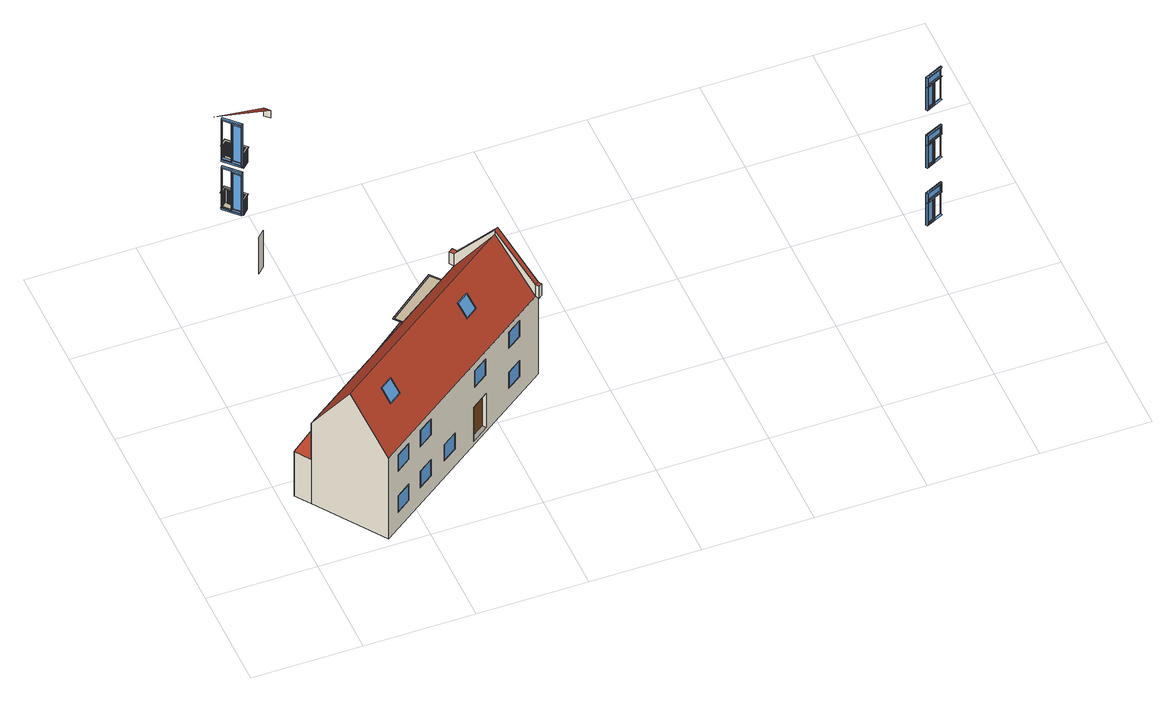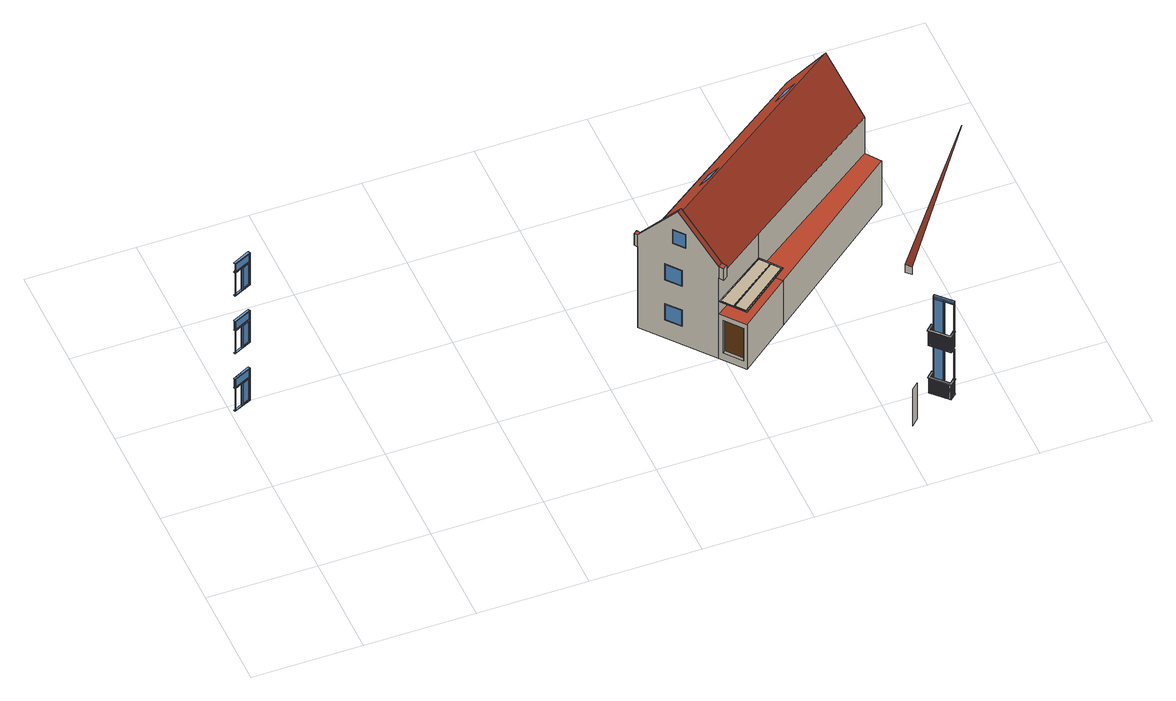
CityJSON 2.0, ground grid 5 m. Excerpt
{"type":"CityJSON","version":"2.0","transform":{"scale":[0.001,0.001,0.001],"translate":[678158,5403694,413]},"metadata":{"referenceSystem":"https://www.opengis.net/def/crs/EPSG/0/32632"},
"CityObjects":{
"building1":{"type":"Building","attributes":{"measuredHeight":13.37},"children":["building1-1","building1-2"],"geometry":[{"type":"MultiSurface","lod":"3","boundaries":[[[0,1,2]],[[3,4,5,6],[7,8,9,10]],[[11,12,13,14]],[[15,6,5,16]],[[17,18,19,20]],[[21,4,3,22]],[[23,24,25,26]],[[27,28,29,30]],[[31,32,33,34],[35,25,24,36,37,23,26,38]],[[39,40,41,42],[43,29,28,44,45,27,30,46]],[[24,23,47,48]],[[28,27,49,50]],[[26,25,51,52]],[[30,29,53,54]],[[55,56,57,58]],[[59,8,9,60]],[[61,32,31,62]],[[63,34,33,64]],[[65,40,39,66]],[[67,42,41,68]],[[69,70,71,72]],[[73,74,75,76]],[[20,19,12,11]],[[22,3,6,15]],[[77,78,79,80]],[[81,82,83,84]],[[11,77,80,20]],[[15,81,84,22]],[[62,61,64,63],[14,17,20,80,85,86,77,11]],[[66,65,68,67],[16,21,22,84,87,88,81,15]],[[89,38,26,52]],[[90,46,30,54]],[[51,25,35,91]],[[53,29,43,92]],[[91,93,72,69,94,89,52,51]],[[92,95,76,73,96,90,54,53]],[[72,71,97,93]],[[69,94,98,70]],[[76,75,99,95]],[[73,96,100,74]],[[101,102,79,78],[70,98,97,71]],[[103,104,83,82],[74,100,99,75]],[[71,70,98,97]],[[75,74,100,99]],[[86,101,78,77]],[[88,103,82,81]],[[80,79,102,85]],[[84,83,104,87]],[[91,35,38,89,94,93]],[[92,43,46,90,96,95]],[[94,93,97,98]],[[96,95,99,100]],[[32,61,64,33]],[[40,65,68,41]],[[85,102,101,86]],[[87,104,103,88]],[[105,106,107,108]],[[0,2,109,110]]],"semantics":{"surfaces":[{"type":"RoofSurface","materialUncertainty":1},{"type":"Window","frameMaterialClass":"Plastic","paneMaterialClass":"Glass","frameMaterialUncertainty":0.3},{"type":"WallSurface"},{"type":"WallSurface","klumMaterialClass":"Plaster","klumMaterialIndex":"I002"}],"values":[0,1,1,1,1,1,1,1,1,1,1,1,1,1,1,1,1,1,1,1,1,1,1,1,1,1,1,1,1,1,1,1,1,1,1,1,1,1,1,1,1,1,1,1,1,1,1,1,1,1,1,1,1,1,1,1,2,3]}}]},
"building1-1":{"type":"BuildingInstallation","attributes":{"materialClass":"Metal","materialName":"Steel","materialUncertainty":0.3,"relationToConstruction":"outside"},"parents":["building1"],"geometry":[{"type":"MultiSurface","lod":"3","boundaries":[[[111,112,113,114]],[[115,116,117,118]],[[119,120,121,122]],[[116,123,124,115]],[[125,126,127,128]],[[129,117,118,130]],[[123,124,130,129]],[[131,132,133,134]],[[135,131,132,136]],[[137,138,139,140]],[[141,142,137,138]],[[143,144,145,146]],[[147,148,149,150]],[[151,152,153,154]],[[155,135,136,115,124,120,119,156,157,158,159,160,161,162,163,164,165,166,167,168,169,170,171,172,173,174,175]],[[176,177,143,144]],[[178,179,180,181,182,183,184,185,186,187,188,189,190,191,192,193,194,195,196,197,198,131,135,155,199]],[[200,201,202,203]],[[174,204,205,148,147,206,207,208,209,210,211,212,213,214,215,216,217,218,219,220,221,222,223,151,154,175]],[[177,205,146,143]],[[151,223,224,225,222,221,226,227,220,219,228,229,218,217,230,231,216,215,232,233,214,213,234,235,212,211,236,237,210,209,238,239,208,207,240,241,206,147,242,243,148,205,177,176,204,174,173,244,245,172,171,246,247,170,169,142,141,168,167,248,249,166,165,250,251,164,163,252,253,162,161,254,255,160,159,256,257,158,157,258,259,156,119,260,261,120,124,123,116,115,136,132,131,198,262,263,197,196,264,265,195,194,266,267,193,192,268,269,191,190,270,271,189,188,272,273,187,186,274,275,185,184,276,277,183,182,278,279,181,180,280,281,179,178,152]],[[152,178,199,153]],[[176,177,205,204]],[[175,154,153,199,155]],[[204,176,144,145]],[[229,228,219,218]],[[222,225,282,283]],[[229,228,284,285]],[[227,226,286,287]],[[225,224,288,282]],[[116,123,129,117]],[[289,290,291,292]],[[284,285,293,294]],[[219,218,293,294]],[[224,223,295,288]],[[227,226,221,220]],[[240,207,203,200]],[[218,229,285,293]],[[211,210,296,297]],[[225,224,223,222]],[[226,221,298,286]],[[231,230,217,216]],[[288,282,283,295]],[[299,300,301,302]],[[135,131,134,303]],[[228,219,294,284]],[[231,230,304,305]],[[295,223,222,283]],[[221,220,306,298]],[[230,217,307,304]],[[290,289,302,301,308],[282,288,295,283],[285,284,294,293],[287,286,298,306],[305,304,307,309],[310,311,312,313],[314,315,316,317],[318,319,297,296],[320,321,322,323],[201,200,203,202],[324,325,150,149],[144,143,146,145]],[[243,242,147,148]],[[286,287,306,298]],[[213,212,317,316]],[[239,238,209,208]],[[304,305,309,307]],[[206,241,201,202]],[[233,232,311,310]],[[235,234,213,212]],[[302,289,292,299]],[[236,211,297,319]],[[238,209,322,321]],[[207,206,202,203]],[[210,237,318,296]],[[212,235,314,317]],[[214,233,310,313]],[[215,214,313,312]],[[205,204,145,146]],[[241,240,200,201]],[[239,238,321,320]],[[217,216,309,307]],[[235,234,315,314]],[[209,208,323,322]],[[216,231,305,309]],[[319,318,296,297]],[[242,147,150,325]],[[243,242,325,324]],[[220,227,287,306]],[[237,236,211,210]],[[233,232,215,214]],[[234,213,316,315]],[[208,239,320,323]],[[232,215,312,311]],[[237,236,319,318]],[[325,324,149,150]],[[321,320,323,322]],[[241,240,207,206]],[[311,310,313,312]],[[315,314,317,316]],[[148,243,324,149]],[[326,301,300,327]],[[161,160,328,329]],[[253,252,330,331]],[[250,165,332,333]],[[249,248,334,335]],[[252,163,336,330]],[[164,251,337,338]],[[173,172,339,340]],[[169,168,139,140]],[[249,248,167,166]],[[168,141,138,139]],[[341,342,343,344]],[[248,167,345,334]],[[170,247,342,343]],[[258,157,128,125]],[[244,173,340,346]],[[346,347,339,340]],[[261,260,348,349]],[[259,258,125,126]],[[251,250,333,337]],[[163,162,350,336]],[[160,255,351,328]],[[333,337,338,332]],[[254,161,329,352]],[[255,254,352,351]],[[156,259,126,127]],[[167,166,353,345]],[[162,253,331,350]],[[257,256,159,158]],[[354,355,356,357]],[[120,261,349,121]],[[255,254,161,160]],[[253,252,163,162]],[[259,258,157,156]],[[261,260,119,120]],[[260,119,122,348]],[[165,164,338,332]],[[334,335,353,345]],[[124,115,118,130]],[[348,349,121,122]],[[166,249,335,353]],[[257,256,354,355]],[[251,250,165,164]],[[256,159,357,354]],[[159,158,356,357]],[[157,156,127,128]],[[158,257,355,356]],[[352,351,328,329]],[[330,331,350,336]],[[245,244,173,172]],[[246,171,344,341]],[[247,246,171,170]],[[245,244,346,347]],[[142,169,140,137]],[[247,246,341,342]],[[171,170,343,344]],[[141,142,169,168]],[[172,245,347,339]],[[136,135,303,358]],[[134,303,358,133]],[[263,262,359,360]],[[184,183,361,362]],[[280,180,363,364]],[[183,277,365,361]],[[279,278,366,367]],[[361,362,368,365]],[[182,181,369,370]],[[371,326,327,372]],[[180,179,281,280]],[[181,279,367,369]],[[180,179,373,363]],[[182,181,279,278]],[[186,185,275,274]],[[184,183,277,276]],[[262,198,374,359]],[[188,187,375,376]],[[267,266,377,378]],[[191,269,379,380]],[[277,276,368,365]],[[281,280,364,381]],[[369,370,366,367]],[[190,189,382,383]],[[185,275,384,385]],[[268,192,386,387]],[[265,264,113,114]],[[179,281,381,373]],[[189,271,388,382]],[[192,191,269,268]],[[269,268,387,379]],[[186,185,385,389]],[[273,272,390,391]],[[373,363,364,381]],[[392,371,372,393]],[[187,273,391,375]],[[278,182,370,366]],[[193,267,378,394]],[[266,194,395,377]],[[197,263,360,396]],[[132,136,358,133]],[[276,184,362,368]],[[198,197,396,374]],[[275,274,397,384]],[[272,188,376,390]],[[196,195,111,112]],[[195,265,114,111]],[[270,190,383,398]],[[188,187,273,272]],[[274,186,389,397]],[[264,196,112,113]],[[194,193,267,266]],[[382,383,398,388]],[[192,191,380,386]],[[396,374,359,360]],[[194,193,394,395]],[[380,386,387,379]],[[375,376,390,391]],[[385,389,397,384]],[[271,270,398,388]],[[190,189,271,270]],[[394,395,377,378]],[[196,195,265,264]],[[198,197,263,262]],[[399,308,301,326,371,392],[112,111,114,113],[126,125,128,127],[117,129,130,118],[138,137,140,139],[342,341,344,343],[347,346,340,339],[337,333,332,338],[355,354,357,356],[335,334,345,353],[349,348,122,121],[351,352,329,328],[331,330,336,350],[303,134,133,358],[362,361,365,368],[370,369,367,366],[363,373,381,364],[383,382,388,398],[374,396,360,359],[386,380,379,387],[376,375,391,390],[389,385,384,397],[395,394,378,377]],[[291,400,393,372,327,300,299,292]],[[400,399,392,393]],[[399,400,291,290,308]]]}]},
"building1-2":{"type":"BuildingInstallation","attributes":{"materialClass":"Metal","materialName":"Steel","materialUncertainty":0.3,"relationToConstruction":"outside"},"parents":["building1"],"geometry":[{"type":"MultiSurface","lod":"3","boundaries":[[[401,402,403,404]],[[405,406,407,408]],[[409,410,411,412]],[[406,413,414,405]],[[415,416,417,418]],[[419,407,408,420]],[[413,414,420,419]],[[421,422,423,424]],[[425,421,422,426]],[[427,428,429,430]],[[431,432,427,428]],[[433,434,435,436]],[[437,438,439,440]],[[441,442,443,444]],[[445,425,426,405,414,410,409,446,447,448,449,450,451,452,453,454,455,456,457,458,459,460,461,462,463,464,465]],[[466,467,433,434]],[[468,469,470,471,472,473,474,475,476,477,478,479,480,481,482,483,484,485,486,487,488,421,425,445,489]],[[490,491,492,493]],[[464,494,495,438,437,496,497,498,499,500,501,502,503,504,505,506,507,508,509,510,511,512,513,441,444,465]],[[467,495,436,433]],[[441,513,514,515,512,511,516,517,510,509,518,519,508,507,520,521,506,505,522,523,504,503,524,525,502,501,526,527,500,499,528,529,498,497,530,531,496,437,532,533,438,495,467,466,494,464,463,534,535,462,461,536,537,460,459,432,431,458,457,538,539,456,455,540,541,454,453,542,543,452,451,544,545,450,449,546,547,448,447,548,549,446,409,550,551,410,414,413,406,405,426,422,421,488,552,553,487,486,554,555,485,484,556,557,483,482,558,559,481,480,560,561,479,478,562,563,477,476,564,565,475,474,566,567,473,472,568,569,471,470,570,571,469,468,442]],[[442,468,489,443]],[[466,467,495,494]],[[465,444,443,489,445]],[[494,466,434,435]],[[519,518,509,508]],[[512,515,572,573]],[[519,518,574,575]],[[517,516,576,577]],[[515,514,578,572]],[[406,413,419,407]],[[579,580,581,582]],[[574,575,583,584]],[[509,508,583,584]],[[514,513,585,578]],[[517,516,511,510]],[[530,497,493,490]],[[508,519,575,583]],[[501,500,586,587]],[[515,514,513,512]],[[516,511,588,576]],[[521,520,507,506]],[[578,572,573,585]],[[589,590,591,592]],[[425,421,424,593]],[[518,509,584,574]],[[521,520,594,595]],[[585,513,512,573]],[[511,510,596,588]],[[520,507,597,594]],[[580,579,592,591,598],[572,578,585,573],[575,574,584,583],[577,576,588,596],[595,594,597,599],[600,601,602,603],[604,605,606,607],[608,609,587,586],[610,611,612,613],[491,490,493,492],[614,615,440,439],[434,433,436,435]],[[533,532,437,438]],[[576,577,596,588]],[[503,502,607,606]],[[529,528,499,498]],[[594,595,599,597]],[[496,531,491,492]],[[523,522,601,600]],[[525,524,503,502]],[[592,579,582,589]],[[526,501,587,609]],[[528,499,612,611]],[[497,496,492,493]],[[500,527,608,586]],[[502,525,604,607]],[[504,523,600,603]],[[505,504,603,602]],[[495,494,435,436]],[[531,530,490,491]],[[529,528,611,610]],[[507,506,599,597]],[[525,524,605,604]],[[499,498,613,612]],[[506,521,595,599]],[[609,608,586,587]],[[532,437,440,615]],[[533,532,615,614]],[[510,517,577,596]],[[527,526,501,500]],[[523,522,505,504]],[[524,503,606,605]],[[498,529,610,613]],[[522,505,602,601]],[[527,526,609,608]],[[615,614,439,440]],[[611,610,613,612]],[[531,530,497,496]],[[601,600,603,602]],[[605,604,607,606]],[[438,533,614,439]],[[616,591,590,617]],[[451,450,618,619]],[[543,542,620,621]],[[540,455,622,623]],[[539,538,624,625]],[[542,453,626,620]],[[454,541,627,628]],[[463,462,629,630]],[[459,458,429,430]],[[539,538,457,456]],[[458,431,428,429]],[[631,632,633,634]],[[538,457,635,624]],[[460,537,632,633]],[[548,447,418,415]],[[534,463,630,636]],[[636,637,629,630]],[[551,550,638,639]],[[549,548,415,416]],[[541,540,623,627]],[[453,452,640,626]],[[450,545,641,618]],[[623,627,628,622]],[[544,451,619,642]],[[545,544,642,641]],[[446,549,416,417]],[[457,456,643,635]],[[452,543,621,640]],[[547,546,449,448]],[[644,645,646,647]],[[410,551,639,411]],[[545,544,451,450]],[[543,542,453,452]],[[549,548,447,446]],[[551,550,409,410]],[[550,409,412,638]],[[455,454,628,622]],[[624,625,643,635]],[[414,405,408,420]],[[638,639,411,412]],[[456,539,625,643]],[[547,546,644,645]],[[541,540,455,454]],[[546,449,647,644]],[[449,448,646,647]],[[447,446,417,418]],[[448,547,645,646]],[[642,641,618,619]],[[620,621,640,626]],[[535,534,463,462]],[[536,461,634,631]],[[537,536,461,460]],[[535,534,636,637]],[[432,459,430,427]],[[537,536,631,632]],[[461,460,633,634]],[[431,432,459,458]],[[462,535,637,629]],[[426,425,593,648]],[[424,593,648,423]],[[553,552,649,650]],[[474,473,651,652]],[[570,470,653,654]],[[473,567,655,651]],[[569,568,656,657]],[[651,652,658,655]],[[472,471,659,660]],[[661,616,617,662]],[[470,469,571,570]],[[471,569,657,659]],[[470,469,663,653]],[[472,471,569,568]],[[476,475,565,564]],[[474,473,567,566]],[[552,488,664,649]],[[478,477,665,666]],[[557,556,667,668]],[[481,559,669,670]],[[567,566,658,655]],[[571,570,654,671]],[[659,660,656,657]],[[480,479,672,673]],[[475,565,674,675]],[[558,482,676,677]],[[555,554,403,404]],[[469,571,671,663]],[[479,561,678,672]],[[482,481,559,558]],[[559,558,677,669]],[[476,475,675,679]],[[563,562,680,681]],[[663,653,654,671]],[[682,661,662,683]],[[477,563,681,665]],[[568,472,660,656]],[[483,557,668,684]],[[556,484,685,667]],[[487,553,650,686]],[[422,426,648,423]],[[566,474,652,658]],[[488,487,686,664]],[[565,564,687,674]],[[562,478,666,680]],[[486,485,401,402]],[[485,555,404,401]],[[560,480,673,688]],[[478,477,563,562]],[[564,476,679,687]],[[554,486,402,403]],[[484,483,557,556]],[[672,673,688,678]],[[482,481,670,676]],[[686,664,649,650]],[[484,483,684,685]],[[670,676,677,669]],[[665,666,680,681]],[[675,679,687,674]],[[561,560,688,678]],[[480,479,561,560]],[[684,685,667,668]],[[486,485,555,554]],[[488,487,553,552]],[[689,598,591,616,661,682],[402,401,404,403],[416,415,418,417],[407,419,420,408],[428,427,430,429],[632,631,634,633],[637,636,630,629],[627,623,622,628],[645,644,647,646],[625,624,635,643],[639,638,412,411],[641,642,619,618],[621,620,626,640],[593,424,423,648],[652,651,655,658],[660,659,657,656],[653,663,671,654],[673,672,678,688],[664,686,650,649],[676,670,669,677],[666,665,681,680],[679,675,674,687],[685,684,668,667]],[[581,690,683,662,617,590,589,582]],[[690,689,682,683]],[[689,690,581,580,598]]]}]},
"building2":{"type":"Building","attributes":{"measuredHeight":7.62},"children":["building2-1"],"geometry":[{"type":"MultiSurface","lod":"3","boundaries":[[[691,692,693,694]],[[695,696,692,691]],[[697,698,699,700],[701,702,703,704],[705,706,707,708]],[[700,699,709,710,711]],[[712,713,714,715]],[[716,717,718,719]],[[720,714,713,721]],[[715,718,717,712]],[[722,723,694,693],[724,725,726,727]],[[723,728,691,694]],[[725,724,729,730]],[[727,726,731,732]],[[728,733,695,691]],[[733,734,696,695]],[[710,709,735,693,692]],[[734,736,697,700,711,696]],[[710,692,696,711]],[[737,738,739,740]],[[741,742,743,744]],[[745,722,693,735,713,712,717,746],[747,748,749,750],[751,752,753,754],[755,756,757,758]],[[745,746,698,697,736],[759,760,761,762],[737,742,741,738],[763,764,765,766],[767,768,769,770],[771,772,773,774],[775,776,777,778],[779,780,781,782],[783,784,785,786],[787,788,789,790]],[[709,699,715,714]],[[718,698,791,719]],[[719,791,792,716]],[[699,698,718,715]],[[709,714,720,793]],[[721,794,793,720]],[[713,735,794,721]],[[746,717,716,792]],[[795,796,797,798]],[[747,750,749,748],[796,795,798,797]],[[799,800,801,802]],[[754,753,752,751],[800,799,802,801]],[[803,804,805,806]],[[786,785,784,783],[804,803,806,805]],[[807,808,809,810]],[[777,776,775,778],[808,807,810,809]],[[811,812,813,814]],[[781,780,779,782],[812,811,814,813]],[[815,816,817,818]],[[758,757,756,755],[816,815,818,817]],[[819,820,821,822]],[[790,789,788,787],[820,819,822,821]],[[823,824,825,826]],[[770,769,768,767],[824,823,826,825]],[[827,828,829,830]],[[831,832,761,760],[828,827,830,829]],[[833,834,835,836]],[[765,764,763,766],[834,833,836,835]],[[837,838,839,840]],[[774,773,772,771],[838,837,840,839]],[[841,842,843,844]],[[704,703,702,701],[842,841,844,843]],[[845,846,744,743]],[[732,731,730,729]],[[847,848,849,850]],[[708,707,706,705],[848,847,850,849]],[[736,734,733,728,723,722,745]],[[726,725,730,731]],[[698,746,792,791]],[[735,709,793,794]],[[724,727,732,729]],[[742,737,740,743]],[[738,741,744,739]]],"semantics":{"surfaces":[{"type":"RoofSurface"},{"type":"RoofSurface","klumMaterialClass":"Ceramic","klumMaterialIndex":"D201","materialUncertainty":0.3},{"type":"WallSurface","klumMaterialClass":"Plaster","klumMaterialIndex":"I201","materialUncertainty":0.3},{"type":"WallSurface"},{"type":"WallSurface","klumMaterialClass":"Plaster","klumMaterialIndex":"I201"},{"type":"Window","frameKlumMaterialClass":"Wood","frameKlumMaterialIndex":"L001","paneMaterialClass":"Glass"},{"type":"Window","frameKlumMaterialClass":"Wood","frameKlumMaterialIndex":"L001","paneMaterialClass":"Glass","frameMaterialUncertainty":0.5},{"type":"Door","klumMaterialClass":"Wood","klumMaterialIndex":"L001","materialUncertainty":0.3},{"type":"Door","klumMaterialClass":"Wood","klumMaterialIndex":"L001"},{"type":"GroundSurface"},{"type":"OuterCeilingSurface"},{"type":"OuterFloorSurface"}],"values":[0,0,1,1,1,1,1,1,2,3,3,3,3,3,3,3,3,3,3,4,4,4,4,4,4,4,4,4,4,5,5,5,5,5,5,5,5,5,5,5,5,5,5,5,5,5,5,5,5,5,5,6,6,7,8,6,6,9,10,10,10,11,11,11]}}]},
"building2-1":{"type":"BuildingInstallation","attributes":{"frameMaterialClass":"Metal","paneMaterialClass":"Glass","relationToConstruction":"outside"},"parents":["building2"],"geometry":[{"type":"MultiSurface","lod":"3","boundaries":[[[851,852,853,854]],[[855,856,857,858],[859,860,861,852,851,854,853,862]],[[859,862,861,860]],[[863,864,865,866]],[[853,852,866,863]],[[861,862,864,865]],[[867,868,869,870],[871,872,864,863,873,874,866,865]],[[857,856,867,870]],[[858,857,870,869]],[[855,858,869,868]],[[860,859,872,871]],[[861,860,871,865]],[[851,852,866,874]],[[854,851,874,873]],[[853,854,873,863]],[[859,862,864,872]],[[853,852,861,862]],[[856,855,868,867]]]}]},
"building3":{"type":"Building","attributes":{"measuredHeight":16.21},"geometry":[{"type":"MultiSurface","lod":"3","boundaries":[[[875,876,877,878]],[[879,880,876,877]],[[881,882,883,884]],[[885,886,882,883]],[[887,888,889,890]],[[891,892,888,889]],[[893,894,895,896]],[[897,898,899,900]],[[901,902,903,904]],[[905,906,907,908]],[[909,910,911,912]],[[913,914,915,916]],[[917,895,894,918]],[[919,899,898,920]],[[921,903,902,922]],[[918,923,924,917]],[[920,925,926,919]],[[922,927,928,921]],[[929,930,931,932]],[[933,934,935,936]],[[937,938,939,940]],[[941,942,943,944]],[[945,946,947,948]],[[949,950,951,952]],[[908,907,953,954]],[[912,911,955,956]],[[916,915,957,958]],[[959,960,906,905]],[[961,962,910,909]],[[963,964,914,913]],[[960,953,907,906],[965,966,967,968]],[[965,966,967,968]],[[962,955,911,910],[969,970,971,972]],[[969,970,971,972]],[[964,957,915,914],[973,974,975,976]],[[973,974,975,976]],[[965,977,978,968]],[[969,979,980,972]],[[973,981,982,976]],[[929,932,983,984],[985,978,977,986]],[[933,936,987,988],[989,980,979,990]],[[937,940,991,992],[993,982,981,994]],[[932,931,995,983]],[[936,935,996,987]],[[940,939,997,991]],[[984,998,930,929]],[[988,999,934,933]],[[992,1000,938,937]],[[966,986,977,965]],[[970,990,979,969]],[[974,994,981,973]],[[954,953,960,959]],[[956,955,962,961]],[[958,957,964,963]],[[995,998,984,983]],[[996,999,988,987]],[[997,1000,992,991]],[[959,1001,1002,954]],[[961,1003,1004,956]],[[963,1005,1006,958]],[[876,1007,1008,880],[905,908,954,1002,1009,1010,1001,959]],[[876,875,1011,1007],[893,896,1012,1013]],[[882,1014,1015,886],[909,912,956,1004,1016,1017,1003,961]],[[882,881,1018,1014],[897,900,1019,1020]],[[888,1021,1022,892],[913,916,958,1006,1023,1024,1005,963]],[[888,887,1025,1021],[901,904,1026,1027]],[[896,895,1028,1012]],[[900,899,1029,1019]],[[904,903,1030,1026]],[[1013,1031,894,893]],[[1020,1032,898,897]],[[1027,1033,902,901]],[[941,1034,1035,942]],[[945,1036,1037,946]],[[949,1038,1039,950]],[[895,894,1031,1028],[1034,941,942,1035]],[[899,898,1032,1029],[1036,945,946,1037]],[[903,902,1033,1030],[1038,949,950,1039]],[[876,1007,1040,877]],[[1011,875,878,1041]],[[880,879,1042,1008]],[[882,1014,1043,883]],[[1018,881,884,1044]],[[886,885,1045,1015]],[[888,1021,1046,889]],[[1025,887,890,1047]],[[892,891,1048,1022]],[[918,894,1031,1049]],[[1050,1028,895,917]],[[920,898,1032,1051]],[[1052,1029,899,919]],[[922,902,1033,1053]],[[1054,1030,903,921]],[[942,1035,1055,943]],[[946,1037,1056,947]],[[950,1039,1057,951]],[[1034,941,944,1058]],[[1036,945,948,1059]],[[1038,949,952,1060]],[[917,918,1049,1050],[1058,944,943,1055]],[[919,920,1051,1052],[1059,948,947,1056]],[[1001,1061,1062,1002]],[[1003,1063,1064,1004]],[[1005,1065,1066,1006]]],"semantics":{"surfaces":[{"type":"Window","frameKlumMaterialClass":"Wood","frameKlumMaterialIndex":"L101","paneMaterialClass":"Glass","frameMaterialUncertainty":0.5}],"values":[0,0,0,0,0,0,0,0,0,0,0,0,0,0,0,0,0,0,0,0,0,0,0,0,0,0,0,0,0,0,0,0,0,0,0,0,0,0,0,0,0,0,0,0,0,0,0,0,0,0,0,0,0,0,0,0,0,0,0,0,0,0,0,0,0,0,0,0,0,0,0,0,0,0,0,0,0,0,0,0,0,0,0,0,0,0,0,0,0,0,0,0,0,0,0,0,0,0,0,0,0,0,0,0]}}]}
},
"vertices":[
[4357,16781,10340],[823,13483,14185],[4579,16549,10340],[3358,17789,6656],[3058,18103,6656],[3058,18103,8959],[3358,17789,8959],[3066,18094,6758],[3348,17799,6758],[3348,17799,8857],[3066,18094,8857],[3376,17806,6159],[3358,17789,6159],[3058,18103,6159],[3076,18120,6159],[3376,17806,8959],[3076,18120,8959],[3076,18120,3856],[3058,18103,3856],[3358,17789,3856],[3376,17806,3856],[3076,18120,6656],[3376,17806,6656],[3305,17736,3856],[3305,17736,6159],[3314,17726,6159],[3314,17726,3856],[3305,17736,6656],[3305,17736,8959],[3314,17726,8959],[3314,17726,6656],[2993,18061,6235],[3630,17395,6235],[3630,17395,3780],[2993,18061,3780],[3617,17409,6159],[3003,18052,6159],[3003,18052,3856],[3617,17409,3856],[2993,18061,9035],[3630,17395,9035],[3630,17395,6580],[2993,18061,6580],[3617,17409,8959],[3003,18052,8959],[3003,18052,6656],[3617,17409,6656],[3323,17753,3856],[3323,17753,6159],[3323,17753,6656],[3323,17753,8959],[3332,17743,6159],[3332,17743,3856],[3332,17743,8959],[3332,17743,6656],[3312,17764,3958],[3348,17799,3958],[3348,17799,6057],[3312,17764,6057],[3312,17764,6758],[3312,17764,8857],[3703,17464,6235],[3066,18130,6235],[3066,18130,3780],[3703,17464,3780],[3703,17464,9035],[3066,18130,9035],[3066,18130,6580],[3703,17464,6580],[3341,17734,3958],[3377,17769,3958],[3377,17769,6057],[3341,17734,6057],[3341,17734,6758],[3377,17769,6758],[3377,17769,8857],[3341,17734,8857],[3387,17795,6159],[3369,17777,6159],[3369,17777,3856],[3387,17795,3856],[3387,17795,8959],[3369,17777,8959],[3369,17777,6656],[3387,17795,6656],[3694,17473,3856],[3694,17473,6159],[3694,17473,6656],[3694,17473,8959],[3635,17426,3856],[3635,17426,6656],[3635,17426,6159],[3635,17426,8959],[3635,17426,6057],[3635,17426,3958],[3635,17426,8857],[3635,17426,6758],[3669,17463,6057],[3669,17463,3958],[3669,17463,8857],[3669,17463,6758],[3676,17456,6159],[3676,17456,3856],[3676,17456,8959],[3676,17456,6656],[4343,16795,3219],[4343,16795,1100],[4024,16490,1100],[4024,16490,3219],[4579,16549,9892],[4357,16781,9892],
[3236,18385,4599],[3242,18390,4599],[3268,18363,4599],[3262,18357,4599],[3382,18341,3774],[3354,18315,3774],[3354,18315,4599],[3382,18341,4599],[3446,18274,3774],[3433,18287,3774],[3433,18287,4599],[3446,18274,4599],[3367,18301,3774],[3395,18328,3774],[3471,18193,4599],[3458,18207,4599],[3485,18233,4599],[3498,18220,4599],[3367,18301,4599],[3395,18328,4599],[3284,18431,3774],[3311,18403,3774],[3311,18403,4599],[3284,18431,4599],[3290,18437,3774],[3317,18409,3774],[3781,17869,4599],[3768,17882,4599],[3795,17909,4599],[3808,17895,4599],[3768,17882,3774],[3781,17869,3774],[3970,17713,4599],[3976,17719,4599],[4003,17691,4599],[3996,17685,4599],[3972,17662,3774],[3978,17668,3774],[3978,17668,4599],[3972,17662,4599],[3733,17433,3774],[3730,17436,3774],[3730,17436,3737],[3733,17433,3737],[3290,18437,3737],[3485,18233,3774],[3498,18220,3774],[3537,18179,3774],[3550,18166,3774],[3589,18125,3774],[3601,18111,3774],[3640,18071,3774],[3653,18057,3774],[3692,18017,3774],[3705,18003,3774],[3744,17963,3774],[3757,17949,3774],[3795,17909,3774],[3808,17895,3774],[3847,17855,3774],[3860,17841,3774],[3899,17801,3774],[3912,17787,3774],[4003,17692,3774],[4003,17692,3737],[3976,17719,3774],[3970,17713,3774],[3020,18178,3774],[3042,18199,3774],[3048,18205,3774],[3066,18222,3774],[3072,18228,3774],[3090,18245,3774],[3096,18251,3774],[3115,18269,3774],[3121,18274,3774],[3139,18292,3774],[3145,18298,3774],[3163,18315,3774],[3169,18321,3774],[3187,18338,3774],[3193,18344,3774],[3212,18361,3774],[3218,18367,3774],[3236,18385,3774],[3242,18390,3774],[3260,18408,3774],[3266,18414,3774],[3020,18178,3737],[3922,17666,4599],[3928,17672,4599],[3954,17645,4599],[3948,17639,4599],[4003,17691,3774],[3996,17685,3774],[3954,17645,3774],[3948,17639,3774],[3930,17621,3774],[3924,17616,3774],[3906,17598,3774],[3899,17592,3774],[3881,17575,3774],[3875,17569,3774],[3857,17552,3774],[3851,17546,3774],[3833,17529,3774],[3827,17523,3774],[3809,17505,3774],[3802,17500,3774],[3784,17482,3774],[3778,17476,3774],[3760,17459,3774],[3754,17453,3774],[3728,17481,3774],[3734,17487,3774],[3752,17504,3774],[3758,17510,3774],[3776,17527,3774],[3782,17533,3774],[3800,17550,3774],[3806,17556,3774],[3825,17574,3774],[3831,17579,3774],[3849,17597,3774],[3855,17603,3774],[3873,17620,3774],[3879,17626,3774],[3897,17643,3774],[3903,17649,3774],[3922,17666,3774],[3928,17672,3774],[3946,17690,3774],[3952,17695,3774],[3884,17761,3774],[3871,17774,3774],[3833,17815,3774],[3820,17828,3774],[3729,17923,3774],[3716,17936,3774],[3677,17977,3774],[3664,17991,3774],[3626,18031,3774],[3613,18045,3774],[3574,18085,3774],[3561,18099,3774],[3522,18139,3774],[3509,18153,3774],[3471,18193,3774],[3458,18207,3774],[3419,18247,3774],[3406,18261,3774],[3292,18386,3774],[3286,18380,3774],[3268,18363,3774],[3262,18357,3774],[3244,18340,3774],[3238,18334,3774],[3220,18316,3774],[3214,18311,3774],[3195,18293,3774],[3189,18287,3774],[3171,18270,3774],[3165,18264,3774],[3147,18247,3774],[3141,18241,3774],[3123,18224,3774],[3117,18218,3774],[3098,18200,3774],[3092,18195,3774],[3074,18177,3774],[3068,18171,3774],[3734,17487,4599],[3760,17459,4599],[3776,17527,4599],[3782,17533,4599],[3752,17504,4599],[3758,17510,4599],[3728,17481,4599],[3752,17412,4599],[4043,17691,4599],[4043,17691,4643],[3752,17412,4643],[3809,17505,4599],[3802,17500,4599],[3754,17453,4599],[3906,17598,4599],[3899,17592,4599],[3778,17476,4599],[3687,17481,4643],[3909,17694,4643],[3909,17694,4599],[3687,17481,4599],[3290,18437,4599],[3800,17550,4599],[3806,17556,4599],[3784,17482,4599],[3827,17523,4599],[3978,17760,4599],[3833,17529,4599],[3831,17579,4599],[3825,17574,4599],[3851,17546,4599],[3857,17552,4599],[3855,17603,4599],[3849,17597,4599],[3875,17569,4599],[3881,17575,4599],[3879,17626,4599],[3873,17620,4599],[3903,17649,4599],[3897,17643,4599],[3924,17616,4599],[3930,17621,4599],[3952,17695,4599],[3946,17690,4599],[3288,18342,4599],[3288,18342,4643],[3589,18125,4599],[3601,18111,4599],[3626,18031,4599],[3613,18045,4599],[3705,18003,4599],[3677,17977,4599],[3729,17923,4599],[3716,17936,4599],[3653,18057,4599],[3664,17991,4599],[3692,18017,4599],[3899,17801,4599],[3912,17787,4599],[3833,17815,4599],[3820,17828,4599],[3847,17855,4599],[3860,17841,4599],[3757,17949,4599],[3884,17761,4599],[3871,17774,4599],[3419,18247,4599],[3406,18261,4599],[3640,18071,4599],[3561,18099,4599],[3574,18085,4599],[3744,17963,4599],[3522,18139,4599],[3509,18153,4599],[3537,18179,4599],[3550,18166,4599],[3317,18409,4599],[3292,18386,4599],[3286,18380,4599],[3090,18245,4599],[3096,18251,4599],[3048,18205,4599],[3074,18177,4599],[3117,18218,4599],[3098,18200,4599],[3092,18195,4599],[3123,18224,4599],[3066,18222,4599],[3072,18228,4599],[3067,18130,4599],[3067,18130,4643],[3042,18199,4599],[3266,18414,4599],[3139,18292,4599],[3145,18298,4599],[3244,18340,4599],[3238,18334,4599],[3214,18311,4599],[3187,18338,4599],[3068,18171,4599],[3163,18315,4599],[3169,18321,4599],[3141,18241,4599],[3115,18269,4599],[3193,18344,4599],[3220,18316,4599],[3189,18287,4599],[3121,18274,4599],[3171,18270,4599],[3165,18264,4599],[3001,18199,4599],[3001,18199,4643],[3212,18361,4599],[3218,18367,4599],[3260,18408,4599],[3147,18247,4599],[3195,18293,4599],[3291,18477,4599],[3291,18477,4643],
[3244,18375,7330],[3251,18381,7330],[3277,18354,7330],[3271,18348,7330],[3390,18332,6505],[3363,18306,6505],[3363,18306,7330],[3390,18332,7330],[3455,18265,6505],[3442,18278,6505],[3442,18278,7330],[3455,18265,7330],[3376,18292,6505],[3403,18319,6505],[3479,18184,7330],[3466,18198,7330],[3494,18224,7330],[3507,18211,7330],[3376,18292,7330],[3403,18319,7330],[3293,18422,6505],[3319,18394,6505],[3319,18394,7330],[3293,18422,7330],[3299,18428,6505],[3325,18400,6505],[3789,17860,7330],[3776,17873,7330],[3804,17900,7330],[3817,17886,7330],[3776,17873,6505],[3789,17860,6505],[3979,17704,7330],[3985,17710,7330],[4011,17682,7330],[4005,17676,7330],[3981,17653,6505],[3987,17659,6505],[3987,17659,7330],[3981,17653,7330],[3741,17424,6505],[3738,17427,6505],[3738,17427,6468],[3741,17424,6468],[3299,18428,6468],[3494,18224,6505],[3507,18211,6505],[3545,18170,6505],[3558,18157,6505],[3597,18116,6505],[3610,18102,6505],[3649,18062,6505],[3662,18048,6505],[3701,18008,6505],[3714,17994,6505],[3752,17954,6505],[3765,17940,6505],[3804,17900,6505],[3817,17886,6505],[3856,17846,6505],[3869,17832,6505],[3907,17792,6505],[3920,17778,6505],[4012,17683,6505],[4012,17683,6468],[3985,17710,6505],[3979,17704,6505],[3029,18169,6505],[3050,18190,6505],[3056,18196,6505],[3075,18213,6505],[3081,18219,6505],[3099,18236,6505],[3105,18242,6505],[3123,18260,6505],[3129,18265,6505],[3147,18283,6505],[3154,18289,6505],[3172,18306,6505],[3178,18312,6505],[3196,18329,6505],[3202,18335,6505],[3220,18352,6505],[3226,18358,6505],[3244,18375,6505],[3251,18381,6505],[3269,18399,6505],[3275,18404,6505],[3029,18169,6468],[3930,17657,7330],[3936,17663,7330],[3963,17636,7330],[3957,17630,7330],[4011,17682,6505],[4005,17676,6505],[3963,17636,6505],[3957,17630,6505],[3938,17612,6505],[3932,17607,6505],[3914,17589,6505],[3908,17583,6505],[3890,17566,6505],[3884,17560,6505],[3866,17543,6505],[3860,17537,6505],[3841,17520,6505],[3835,17514,6505],[3817,17496,6505],[3811,17491,6505],[3793,17473,6505],[3787,17467,6505],[3769,17450,6505],[3763,17444,6505],[3736,17472,6505],[3742,17478,6505],[3760,17495,6505],[3767,17501,6505],[3785,17518,6505],[3791,17524,6505],[3809,17541,6505],[3815,17547,6505],[3833,17565,6505],[3839,17570,6505],[3857,17588,6505],[3864,17594,6505],[3882,17611,6505],[3888,17617,6505],[3906,17634,6505],[3912,17640,6505],[3930,17657,6505],[3936,17663,6505],[3954,17681,6505],[3961,17686,6505],[3893,17752,6505],[3880,17765,6505],[3841,17806,6505],[3828,17819,6505],[3738,17914,6505],[3725,17927,6505],[3686,17968,6505],[3673,17982,6505],[3634,18022,6505],[3621,18036,6505],[3583,18076,6505],[3570,18090,6505],[3531,18130,6505],[3518,18144,6505],[3479,18184,6505],[3466,18198,6505],[3427,18238,6505],[3415,18252,6505],[3301,18377,6505],[3295,18371,6505],[3277,18354,6505],[3271,18348,6505],[3253,18331,6505],[3247,18325,6505],[3228,18307,6505],[3222,18302,6505],[3204,18284,6505],[3198,18278,6505],[3180,18261,6505],[3174,18255,6505],[3156,18238,6505],[3150,18232,6505],[3131,18215,6505],[3125,18209,6505],[3107,18191,6505],[3101,18186,6505],[3083,18168,6505],[3077,18162,6505],[3742,17478,7330],[3769,17450,7330],[3785,17518,7330],[3791,17524,7330],[3760,17495,7330],[3767,17501,7330],[3736,17472,7330],[3761,17403,7330],[4052,17682,7330],[4052,17682,7375],[3761,17403,7375],[3817,17496,7330],[3811,17491,7330],[3763,17444,7330],[3914,17589,7330],[3908,17583,7330],[3787,17467,7330],[3695,17472,7375],[3917,17685,7375],[3917,17685,7330],[3695,17472,7330],[3299,18428,7330],[3809,17541,7330],[3815,17547,7330],[3793,17473,7330],[3835,17514,7330],[3986,17751,7330],[3841,17520,7330],[3839,17570,7330],[3833,17565,7330],[3860,17537,7330],[3866,17543,7330],[3864,17594,7330],[3857,17588,7330],[3884,17560,7330],[3890,17566,7330],[3888,17617,7330],[3882,17611,7330],[3912,17640,7330],[3906,17634,7330],[3932,17607,7330],[3938,17612,7330],[3961,17686,7330],[3954,17681,7330],[3297,18333,7330],[3297,18333,7375],[3597,18116,7330],[3610,18102,7330],[3634,18022,7330],[3621,18036,7330],[3714,17994,7330],[3686,17968,7330],[3738,17914,7330],[3725,17927,7330],[3662,18048,7330],[3673,17982,7330],[3701,18008,7330],[3907,17792,7330],[3920,17778,7330],[3841,17806,7330],[3828,17819,7330],[3856,17846,7330],[3869,17832,7330],[3765,17940,7330],[3893,17752,7330],[3880,17765,7330],[3427,18238,7330],[3415,18252,7330],[3649,18062,7330],[3570,18090,7330],[3583,18076,7330],[3752,17954,7330],[3531,18130,7330],[3518,18144,7330],[3545,18170,7330],[3558,18157,7330],[3325,18400,7330],[3301,18377,7330],[3295,18371,7330],[3099,18236,7330],[3105,18242,7330],[3056,18196,7330],[3083,18168,7330],[3125,18209,7330],[3107,18191,7330],[3101,18186,7330],[3131,18215,7330],[3075,18213,7330],[3081,18219,7330],[3075,18121,7330],[3075,18121,7375],[3050,18190,7330],[3275,18404,7330],[3147,18283,7330],[3154,18289,7330],[3253,18331,7330],[3247,18325,7330],[3222,18302,7330],[3196,18329,7330],[3077,18162,7330],[3172,18306,7330],[3178,18312,7330],[3150,18232,7330],[3123,18260,7330],[3202,18335,7330],[3228,18307,7330],[3198,18278,7330],[3129,18265,7330],[3180,18261,7330],[3174,18255,7330],[3009,18190,7330],[3009,18190,7375],[3220,18352,7330],[3226,18358,7330],[3269,18399,7330],[3156,18238,7330],[3204,18284,7330],[3300,18468,7330],[3300,18468,7375],
[6993,9136,3444],[7727,8193,3444],[10181,9939,3444],[9342,10965,3444],[622,4173,3444],[1111,3486,3444],[3307,399,5534],[12424,6885,5534],[11207,8344,8246],[2209,1943,8246],[4066,2079,6864],[3796,2459,7530],[4383,2876,7530],[4653,2497,6864],[8816,5474,6882],[8546,5853,7549],[9133,6271,7549],[9403,5892,6882],[9989,9803,5534],[7727,8193,5534],[1111,3486,5534],[11383,8469,8479],[10181,9939,6207],[9989,9803,6207],[11207,8344,8479],[12689,6852,6207],[12585,6999,6207],[12424,6885,6207],[12529,6738,6207],[9845,10006,6207],[10036,10142,6207],[10181,9939,860],[9342,10965,860],[10055,10092,1294],[10055,10092,3157],[9443,10841,3157],[9443,10841,1294],[6993,9136,860],[9935,9994,1294],[9935,9994,3157],[9324,10743,3157],[9324,10743,1294],[622,4173,860],[1111,3486,860],[10181,9939,5534],[3307,399,860],[9362,4707,1092],[9362,4707,3052],[9248,4867,3052],[9248,4867,1092],[8569,4143,3052],[8569,4143,1092],[8455,4304,1092],[8455,4304,3052],[12585,6999,860],[12585,6999,5534],[11156,8746,6508],[11556,8257,6508],[11556,8257,7333],[11156,8746,7333],[11789,7972,4214],[11789,7972,5163],[11270,8607,5163],[11270,8607,4214],[11789,7972,1897],[11789,7972,2846],[11270,8607,2846],[11270,8607,1897],[4547,1281,4177],[3877,805,4177],[3877,805,5125],[4547,1281,5125],[5262,1790,5125],[5931,2266,5125],[5931,2266,4177],[5262,1790,4177],[3877,805,1807],[3877,805,2755],[4546,1280,2755],[4546,1280,1807],[5262,1790,1807],[5262,1790,2755],[5931,2266,2755],[5931,2266,1807],[6750,2848,2770],[7419,3324,2770],[7419,3324,1821],[6750,2848,1821],[8647,4198,5103],[9316,4674,5103],[9316,4674,4154],[8647,4198,4154],[10765,5705,4219],[10765,5705,5168],[11434,6180,5168],[11434,6180,4219],[10765,5705,1893],[10765,5705,2842],[11434,6180,2842],[11434,6180,1893],[12529,6738,5534],[12689,6852,5534],[9845,10006,5534],[10036,10142,5534],[11180,8716,7288],[11532,8287,7288],[11532,8287,6551],[11180,8716,6551],[11301,8569,5111],[11757,8011,5111],[11757,8011,4264],[11301,8569,4264],[11393,6151,5117],[10806,5734,5117],[10806,5734,4269],[11393,6151,4269],[7378,3295,2718],[6791,2877,2718],[6791,2877,1871],[7378,3295,1871],[9275,4645,5051],[8688,4227,5051],[8688,4227,4204],[9275,4645,4204],[11301,8569,2794],[11757,8011,2794],[11757,8011,1947],[11301,8569,1947],[11393,6151,2790],[10806,5734,2790],[10806,5734,1943],[11393,6151,1943],[4505,1251,2704],[3918,834,2704],[3918,834,1857],[4505,1251,1857],[4505,1251,5074],[3918,834,5074],[3918,834,4227],[4505,1251,4227],[4546,1280,4177],[4546,1280,5125],[5890,2237,5074],[5303,1819,5074],[5303,1819,4227],[5890,2237,4227],[5890,2237,2704],[5303,1819,2704],[5303,1819,1857],[5890,2237,1857],[4362,2830,7494],[3847,2464,7494],[4088,2125,6899],[4603,2492,6899],[9247,4868,1092],[9247,4868,3052],[9112,6225,7512],[8597,5858,7512],[8837,5520,6917],[9353,5886,6917],
[7083,9125,4194],[7385,8737,4194],[9678,10453,4194],[9332,10876,4194],[6993,9136,4194],[7727,8193,4194],[10181,9939,4194],[9342,10965,4194],[10088,9951,4194],[7740,8281,4194],[7411,8703,4194],[9710,10414,4194],[9678,10453,4172],[9710,10414,4172],[7411,8703,4172],[7385,8737,4172],[7727,8193,4172],[6993,9136,4172],[9342,10965,4172],[10181,9939,4172],[7740,8281,4172],[10088,9951,4172],[9332,10876,4172],[7083,9125,4172],
[29800,7038,4938],[29800,7038,4405],[29843,6948,4405],[29843,6948,4938],[29843,6948,3073],[29800,7038,3073],[29800,7038,8288],[29800,7038,7755],[29843,6948,7755],[29843,6948,8288],[29843,6948,6423],[29800,7038,6423],[29800,7038,11638],[29800,7038,11105],[29843,6948,11105],[29843,6948,11638],[29843,6948,9773],[29800,7038,9773],[29828,7052,4906],[29839,7029,4906],[29839,7029,4437],[29828,7052,4437],[29828,7052,8256],[29839,7029,8256],[29839,7029,7787],[29828,7052,7787],[29828,7052,11606],[29839,7029,11606],[29839,7029,11137],[29828,7052,11137],[29833,7054,4364],[29844,7031,4364],[29844,7031,3114],[29833,7054,3114],[29833,7054,7714],[29844,7031,7714],[29844,7031,6464],[29833,7054,6464],[29833,7054,11064],[29844,7031,11064],[29844,7031,9814],[29833,7054,9814],[29867,6971,4437],[29867,6971,4906],[29867,6971,7787],[29867,6971,8256],[29867,6971,11137],[29867,6971,11606],[29871,6962,4906],[29871,6962,4437],[29871,6962,8256],[29871,6962,7787],[29871,6962,11606],[29871,6962,11137],[29865,6986,3114],[29876,6964,3114],[29876,6964,4364],[29865,6986,4364],[29865,6986,6464],[29876,6964,6464],[29876,6964,7714],[29865,6986,7714],[29865,6986,9814],[29876,6964,9814],[29876,6964,11064],[29865,6986,11064],[29869,7044,4873],[29869,7044,4470],[29897,6986,4470],[29897,6986,4873],[29869,7044,8223],[29869,7044,7820],[29897,6986,7820],[29897,6986,8223],[29869,7044,11573],[29869,7044,11170],[29897,6986,11170],[29897,6986,11573],[30193,7200,3114],[30182,7223,3114],[30193,7200,6464],[30182,7223,6464],[30193,7200,9814],[30182,7223,9814],[30182,7223,4364],[30193,7200,4364],[30182,7223,7714],[30193,7200,7714],[30182,7223,11064],[30193,7200,11064],[30148,7178,3170],[30148,7178,4309],[29889,7053,4309],[29889,7053,3170],[30148,7178,6520],[30148,7178,7659],[29889,7053,7659],[29889,7053,6520],[30148,7178,9870],[30148,7178,11009],[29889,7053,11009],[29889,7053,9870],[30170,7133,3170],[29910,7008,3170],[30170,7133,6520],[29910,7008,6520],[30170,7133,9870],[29910,7008,9870],[30215,7155,4364],[30215,7155,3114],[29910,7008,4309],[30170,7133,4309],[30215,7155,7714],[30215,7155,6464],[29910,7008,7659],[30170,7133,7659],[30215,7155,11064],[30215,7155,9814],[29910,7008,11009],[30170,7133,11009],[30226,7133,4364],[30226,7133,7714],[30226,7133,11064],[30226,7133,3114],[30226,7133,6464],[30226,7133,9814],[30227,7244,4364],[30227,7244,3114],[30227,7244,7714],[30227,7244,6464],[30227,7244,11064],[30227,7244,9814],[30610,7429,4405],[30610,7429,3073],[30577,7413,3114],[30577,7413,4364],[30610,7429,4938],[30582,7415,4437],[30582,7415,4906],[30610,7429,7755],[30610,7429,6423],[30577,7413,6464],[30577,7413,7714],[30610,7429,8288],[30582,7415,7787],[30582,7415,8256],[30610,7429,11105],[30610,7429,9773],[30577,7413,9814],[30577,7413,11064],[30610,7429,11638],[30582,7415,11137],[30582,7415,11606],[30592,7393,4437],[30592,7393,7787],[30592,7393,11137],[30592,7393,4906],[30592,7393,8256],[30592,7393,11606],[30562,7378,4873],[30562,7378,4470],[30562,7378,8223],[30562,7378,7820],[30562,7378,11573],[30562,7378,11170],[30653,7339,4405],[30653,7339,4938],[30653,7339,3073],[30653,7339,7755],[30653,7339,8288],[30653,7339,6423],[30653,7339,11105],[30653,7339,11638],[30653,7339,9773],[30620,7335,4906],[30620,7335,4437],[30620,7335,8256],[30620,7335,7787],[30620,7335,11606],[30620,7335,11137],[30590,7321,4470],[30590,7321,7820],[30590,7321,11170],[30590,7321,4873],[30590,7321,8223],[30590,7321,11573],[30238,7222,4364],[30238,7222,3114],[30238,7222,7714],[30238,7222,6464],[30238,7222,11064],[30238,7222,9814]
]}
